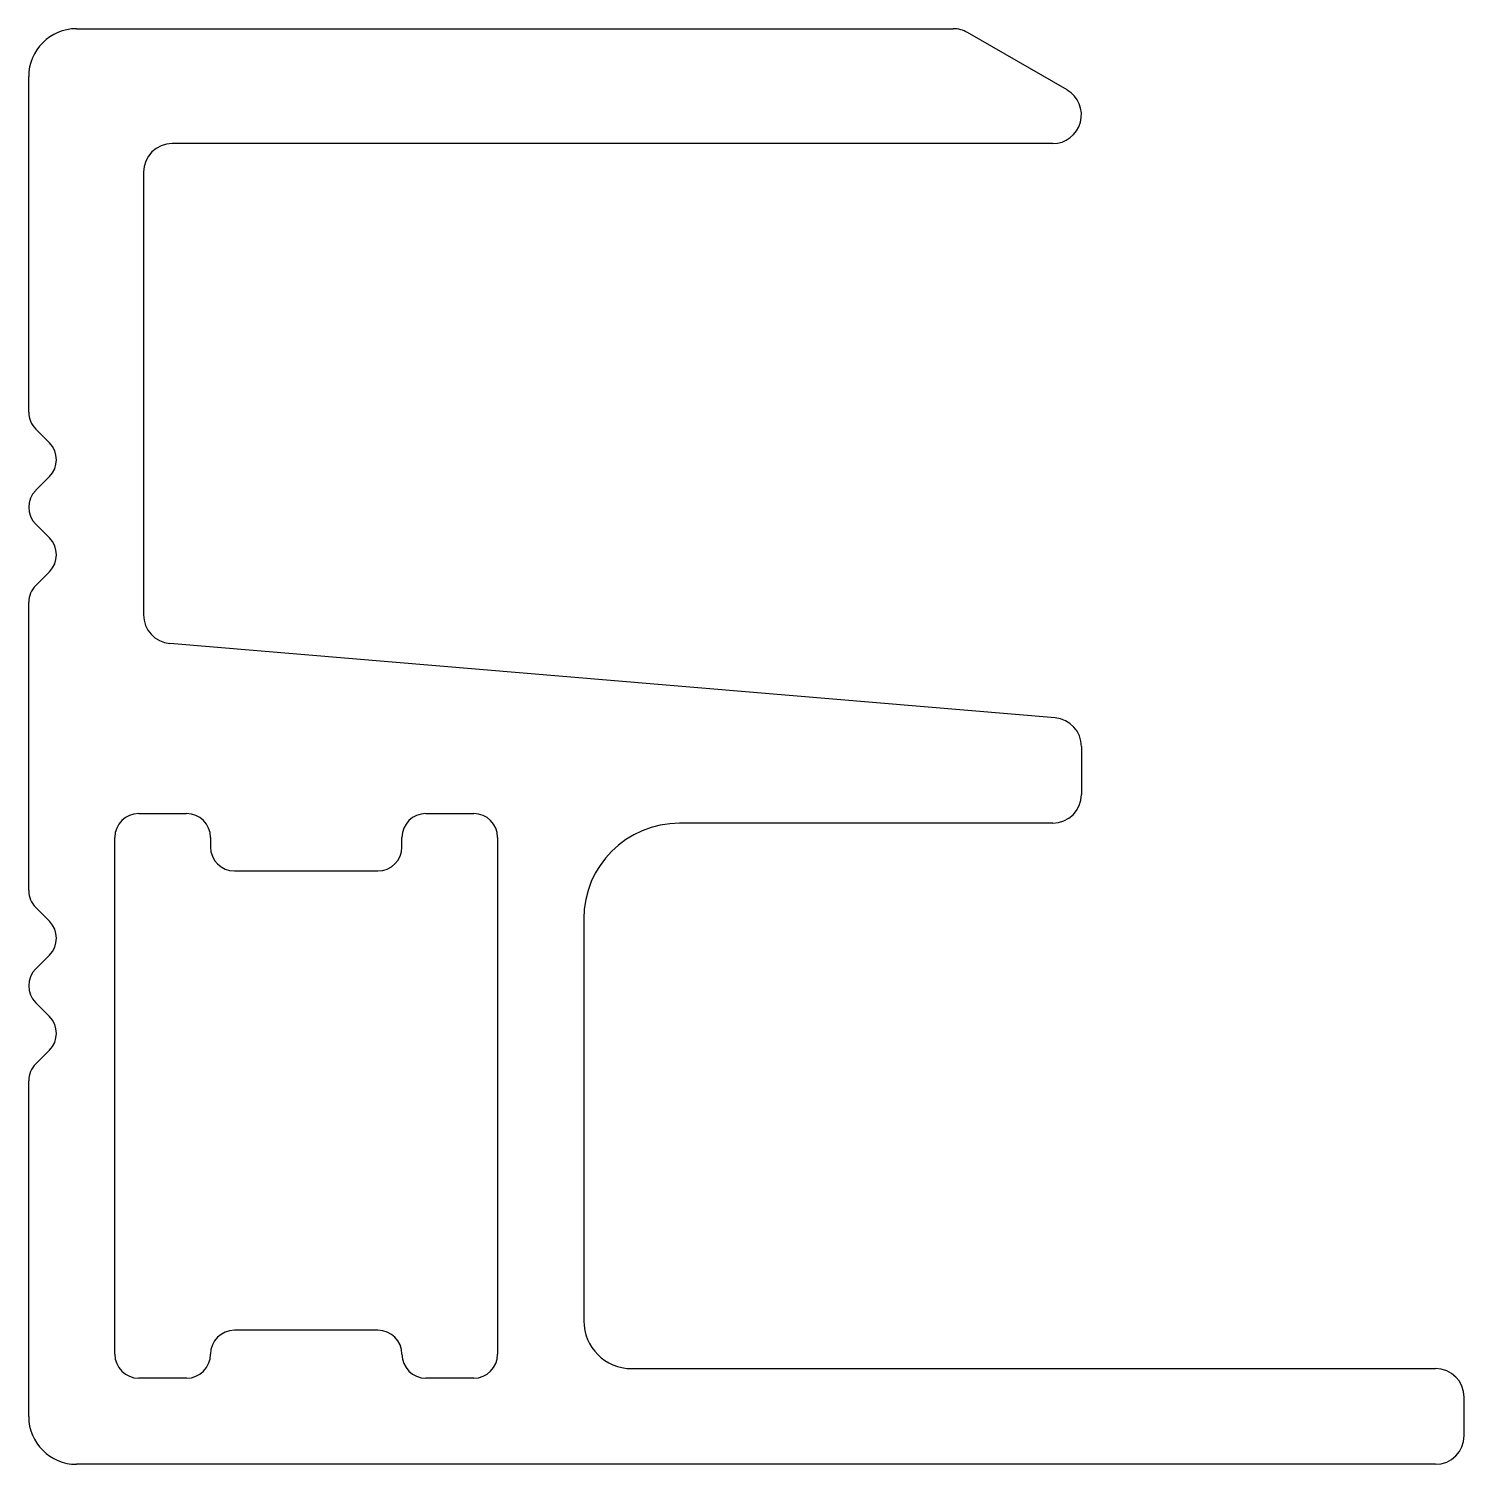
# Model space of a CAD drawing. Extents: x 2403.8 to 2418.8, y 2073.9 to 2088.9.
import ezdxf

# ---------------------------------------------------------------- set-up
doc = ezdxf.new("R2010")
doc.units = 0
doc.layers.get('0').update_dxf_attribs({"linetype": 'CONTINUOUS'})

msp = doc.modelspace()

# ---------------------------------------------------------------- linework, layer by layer
at = {"color": 0}
for p, q in [((2404.26, 2088.884), (2413.421, 2088.884)), ((2414.61, 2088.244), (2413.571, 2088.844)), ((2403.76, 2084.878), (2403.76, 2088.384)), ((2414.46, 2087.684), (2405.26, 2087.684)), ((2404.96, 2087.384), (2404.96, 2082.76)), ((2403.977, 2084.558), (2403.834, 2084.701)), ((2403.977, 2084.204), (2403.834, 2084.061)), ((2403.977, 2083.564), (2403.834, 2083.707)), ((2403.977, 2083.211), (2403.834, 2083.068)), ((2403.76, 2079.878), (2403.76, 2082.891)), ((2414.486, 2081.683), (2405.235, 2082.461)), ((2414.76, 2081.384), (2414.76, 2080.883)), ((2404.91, 2080.684), (2405.41, 2080.684)), ((2407.91, 2080.684), (2408.41, 2080.684)), ((2414.46, 2080.583), (2410.56, 2080.583)), ((2404.66, 2075.034), (2404.66, 2080.434)), ((2405.66, 2080.434), (2405.66, 2080.334)), ((2407.66, 2080.334), (2407.66, 2080.434)), ((2408.66, 2080.434), (2408.66, 2075.034)), ((2405.91, 2080.084), (2407.41, 2080.084)), ((2403.977, 2079.558), (2403.834, 2079.701)), ((2409.56, 2079.583), (2409.56, 2075.384)), ((2403.977, 2079.204), (2403.834, 2079.061)), ((2403.977, 2078.564), (2403.834, 2078.707)), ((2403.977, 2078.211), (2403.834, 2078.068)), ((2403.76, 2074.384), (2403.76, 2077.891)), ((2407.41, 2075.284), (2405.91, 2075.284)), ((2410.06, 2074.884), (2418.46, 2074.884)), ((2405.41, 2074.784), (2404.91, 2074.784)), ((2408.41, 2074.784), (2407.91, 2074.784)), ((2418.76, 2074.184), (2418.76, 2074.584)), ((2418.46, 2073.884), (2404.26, 2073.884))]:
    msp.add_line(p, q, dxfattribs=at)
for centre, radius, start, end in [((2404.26, 2088.384), 0.5, 90, 180), ((2413.421, 2088.584), 0.3, 60, 90), ((2414.46, 2087.984), 0.3, 270, 60), ((2405.26, 2087.384), 0.3, 90, 180), ((2404.01, 2084.878), 0.25, 180, 225), ((2403.8, 2084.381), 0.25, 315, 45), ((2404.01, 2083.884), 0.25, 135, 225), ((2403.8, 2083.387), 0.25, 315, 45), ((2404.01, 2082.891), 0.25, 135, 180), ((2405.26, 2082.76), 0.3, 180, 265.1928), ((2414.46, 2081.384), 0.3, 0, 85.1928), ((2414.46, 2080.883), 0.3, 270, 0), ((2404.91, 2080.434), 0.25, 90, 180), ((2405.41, 2080.434), 0.25, 0, 90), ((2407.91, 2080.434), 0.25, 90, 180), ((2408.41, 2080.434), 0.25, 0, 90), ((2410.56, 2079.583), 1, 90, 180), ((2405.91, 2080.334), 0.25, 180, 270), ((2407.41, 2080.334), 0.25, 270, 360), ((2404.01, 2079.878), 0.25, 180, 225), ((2403.8, 2079.381), 0.25, 315, 45), ((2404.01, 2078.884), 0.25, 135, 225), ((2403.8, 2078.387), 0.25, 315, 45), ((2404.01, 2077.891), 0.25, 135, 180), ((2405.91, 2075.034), 0.25, 90, 180), ((2407.41, 2075.034), 0.25, 0, 90), ((2410.06, 2075.384), 0.5, 180, 270), ((2404.91, 2075.034), 0.25, 180, 270), ((2405.41, 2075.034), 0.25, 270, 360), ((2407.91, 2075.034), 0.25, 180, 270), ((2408.41, 2075.034), 0.25, 270, 0), ((2418.46, 2074.584), 0.3, 0, 90), ((2404.26, 2074.384), 0.5, 180, 270), ((2418.46, 2074.184), 0.3, 270, 360)]:
    msp.add_arc(centre, radius, start, end, dxfattribs=at)

doc.saveas('drawing.dxf')
